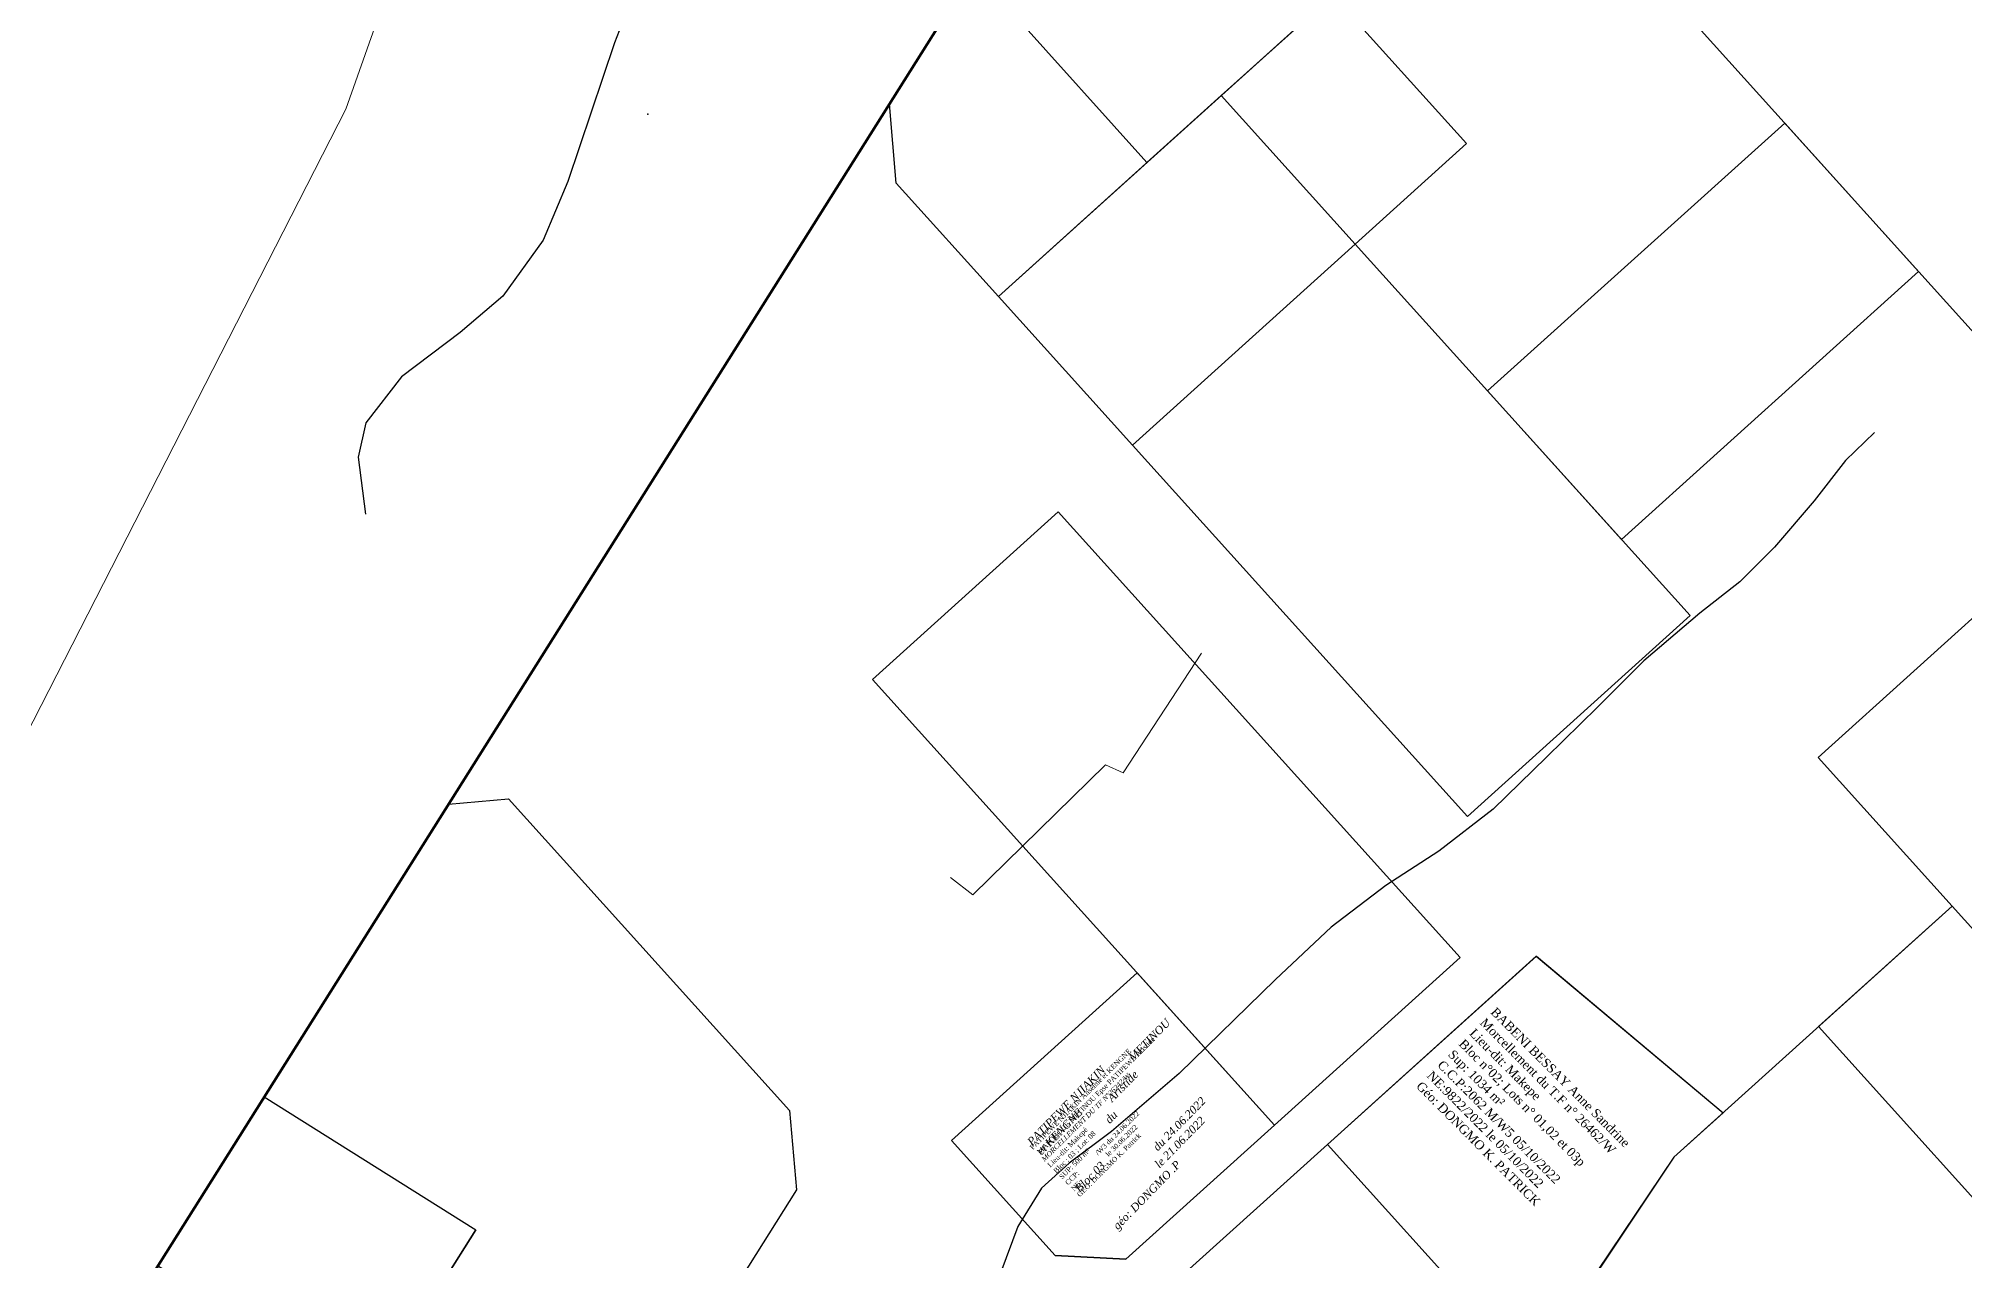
# Model space of a CAD drawing. Header units: millimetres. Extents: x 579832 to 917290, y 449831 to 1452191.
# Drawn here: x 582562.7 to 582755.3, y 451235.4 to 451357.6 of the extents above; entities that cross this region are included whole.
import ezdxf

# ---------------------------------------------------------------- set-up
doc = ezdxf.new("R2010")
doc.units = ezdxf.units.MM
doc.header["$LTSCALE"] = 10
for name, color, linetype, lineweight in [('cH2O_intermitent', 140, 'Continuous', 30), ('drains_fossés', 120, 'Continuous', 20), ('Roads_others', 24, 'Continuous', 9)]:
    doc.layers.add(name, color=color, linetype=linetype, lineweight=lineweight)
for name, color, linetype in [('end maj 26 02 2021', 7, 'Continuous'), ('MAJ AOUT 2021', 7, 'Continuous'), ('MAJ DEC 2021', 7, 'Continuous'), ('MAJ JAN 2022', 1, 'Continuous'), ('MAJ JUILLET 2021', 7, 'Continuous'), ('TF 16274-w', 2, 'Continuous')]:
    doc.layers.add(name, color=color, linetype=linetype)

# ---------------------------------------------------------------- blocks, each defined once
blk = doc.blocks.new('FONING')
at = {"flags": 128}
for points in [[(915481.89, 1447994.94), (915500.56, 1447979.28), (915495.64, 1447974.84), (915482.89, 1447955.75), (915463.97, 1447931.53), (915456.64, 1447939.66), (915477.16, 1447958.17), (915460.99, 1447976.1)], [(915441.97, 1447993.26), (915455.7, 1447978.04), (915440.84, 1447964.64), (915433.78, 1447965), (915423.4, 1447976.51)]]:
    blk.add_lwpolyline(points, close=True, dxfattribs=at)
at = {"layer": 'end maj 26 02 2021', "linetype": 'ByBlock'}
for p, q in [((915480.08, 1448107.77), (915442.95, 1448074.28)), ((915442.95, 1448074.28), (915429.56, 1448089.13)), ((915441.5, 1448046.03), (915463.78, 1448066.12)), ((915463.78, 1448066.12), (915497.27, 1448028.99)), ((915474.99, 1448008.9), (915441.5, 1448046.03)), ((915497.27, 1448028.99), (915474.99, 1448008.9)), ((915365.17, 1447950.64), (915375.83, 1447967.56))]:
    blk.add_line(p, q, dxfattribs=at)
at = {"layer": 'end maj 26 02 2021', "linetype": 'ByBlock', "ltscale": 0.0014}
blk.add_line((915444.18, 1447960.94), (915460.99, 1447976.1), dxfattribs=at)
at = {"layer": 'end maj 26 02 2021', "linetype": 'ByBlock', "ltscale": 0.0014, "flags": 128}
for points in [[(915461.52, 1448091.02), (915474.91, 1448076.17), (915463.78, 1448066.12), (915450.38, 1448080.98)], [(915474.91, 1448076.17), (915463.78, 1448066.12), (915450.38, 1448080.98), (915461.52, 1448091.02)], [(915450.38, 1448080.98), (915463.78, 1448066.12), (915441.51, 1448046.03), (915428.1, 1448060.89)], [(915463.78, 1448066.12), (915441.51, 1448046.03), (915428.1, 1448060.89), (915450.38, 1448080.98)], [(915434.07, 1448039.34), (915474.26, 1447994.78), (915455.7, 1447978.04), (915415.51, 1448022.59)]]:
    blk.add_lwpolyline(points, close=True, dxfattribs=at)
at = {"layer": 'end maj 26 02 2021', "linetype": 'ByBlock', "flags": 128}
for points in [[(915506.72, 1448078.23), (915520.11, 1448063.37), (915490.41, 1448036.59), (915477.01, 1448051.44)], [(915354.67, 1447980.88), (915375.83, 1447967.56), (915365.17, 1447950.64), (915344.01, 1447963.96)]]:
    blk.add_lwpolyline(points, close=True, dxfattribs=at)
at = {"layer": 'end maj 26 02 2021', "linetype": 'ByBlock', "ltscale": 0.0014, "flags": 128}
blk.add_lwpolyline([(915373.11, 1448010.14), (915379.12, 1448010.66), (915407.22, 1447979.51), (915407.9, 1447971.57), (915396.99, 1447954.24)], dxfattribs=at)
at = {"layer": 'end maj 26 02 2021', "color": 3, "linetype": 'ByBlock', "flags": 128}
blk.add_lwpolyline([(915546.9, 1447973.95), (915533.54, 1447961.89), (915510.09, 1447987.88), (915523.46, 1447999.94)], close=True, dxfattribs=at)
at = {"layer": 'MAJ DEC 2021', "color": 3, "linetype": 'ByBlock', "lineweight": 30, "ltscale": 0.0014, "flags": 128}
blk.add_lwpolyline([(915453.29, 1448137.47), (915539.77, 1448041.58), (915510.06, 1448014.79), (915523.46, 1447999.94), (915495.64, 1447974.84), (915484.13, 1447957.73), (915500.69, 1447939.37), (915483.94, 1447924.35), (915405.63, 1447639.95), (915398.32, 1447645.06), (915357.45, 1447645.32), (915252.23, 1447610), (915234.22, 1447607.45), (915279.01, 1447860.72)], close=True, dxfattribs=at)
at = {"layer": 'MAJ JAN 2022', "color": 7, "ltscale": 0.0014, "flags": 128}
blk.add_lwpolyline([(915441.97, 1447993.26), (915423.4, 1447976.51), (915433.78, 1447965), (915440.84, 1447964.64), (915455.7, 1447978.04)], close=True, dxfattribs=at)
at = {"layer": 'MAJ JUILLET 2021', "color": 7, "linetype": 'ByBlock', "lineweight": -3, "ltscale": 0.0014}
for p, q in [((915480.08, 1448107.77), (915428.1, 1448060.88)), ((915428.1, 1448060.88), (915417.88, 1448072.21))]:
    blk.add_line(p, q, dxfattribs=at)
at = {"layer": 'MAJ JUILLET 2021', "color": 3, "linetype": 'ByBlock', "lineweight": -3, "ltscale": 0.0014, "flags": 128}
blk.add_lwpolyline([(915453.29, 1448137.47), (915480.08, 1448107.77), (915428.1, 1448060.89), (915417.88, 1448072.21), (915417.2, 1448080.15)], close=True, dxfattribs=at)

msp = doc.modelspace()

# ---------------------------------------------------------------- linework, layer by layer
at = {"flags": 128}
for points in [[(582712.45, 451265.82), (582731.13, 451250.16), (582726.21, 451245.72), (582713.46, 451226.62), (582694.53, 451202.41), (582687.2, 451210.53), (582707.73, 451229.05), (582691.56, 451246.98)], [(582712.45, 451265.82), (582731.13, 451250.16), (582726.21, 451245.72), (582713.46, 451226.62), (582694.53, 451202.41), (582687.2, 451210.53), (582707.73, 451229.05), (582691.56, 451246.98)], [(582672.54, 451264.14), (582686.26, 451248.92), (582671.41, 451235.52), (582664.34, 451235.88), (582653.97, 451247.39)], [(582672.54, 451264.14), (582686.26, 451248.92), (582671.41, 451235.52), (582664.34, 451235.88), (582653.97, 451247.39)]]:
    msp.add_lwpolyline(points, close=True, dxfattribs=at)
at = {"color": 1, "lineweight": -3, "flags": 128}
msp.add_lwpolyline([(582672.54, 451264.14), (582686.26, 451248.92)], dxfattribs=at)
msp.add_lwpolyline([(582672.54, 451264.14), (582686.26, 451248.92)], dxfattribs=at)
at = {"layer": 'cH2O_intermitent'}
for points in [[(582636.19, 451417.17), (582633.03, 451411.13), (582630.47, 451404.85), (582628.69, 451395.53), (582627.95, 451387.47), (582625.22, 451373.11), (582623.06, 451364.36), (582620.27, 451357.13), (582615.6, 451343.25), (582613.13, 451337.38), (582609.1, 451331.79), (582604.84, 451328.18), (582598.98, 451323.73), (582595.42, 451319.14), (582594.64, 451315.7), (582595.37, 451310.01)], [(582636.19, 451417.17), (582633.03, 451411.13), (582630.47, 451404.85), (582628.69, 451395.53), (582627.95, 451387.47), (582625.22, 451373.11), (582623.06, 451364.36), (582620.27, 451357.13), (582615.6, 451343.25), (582613.13, 451337.38), (582609.1, 451331.79), (582604.84, 451328.18), (582598.98, 451323.73), (582595.42, 451319.14), (582594.64, 451315.7), (582595.37, 451310.01)], [(582746.25, 451318.17), (582743.35, 451315.36), (582740.24, 451311.32), (582736.27, 451306.69), (582732.79, 451303.24), (582728.81, 451300.09), (582723.2, 451295.32), (582718.57, 451290.7), (582713.46, 451285.7), (582708.15, 451280.52), (582702.71, 451276.32), (582697.41, 451272.86), (582691.95, 451268.7), (582686.36, 451263.48), (582676.74, 451254.08), (582669.97, 451248.29), (582665.74, 451245.12), (582662.96, 451242.6), (582660.61, 451238.78), (582658.92, 451234.23)], [(582746.25, 451318.17), (582743.35, 451315.36), (582740.24, 451311.32), (582736.27, 451306.69), (582732.79, 451303.24), (582728.81, 451300.09), (582723.2, 451295.32), (582718.57, 451290.7), (582713.46, 451285.7), (582708.15, 451280.52), (582702.71, 451276.32), (582697.41, 451272.86), (582691.95, 451268.7), (582686.36, 451263.48), (582676.74, 451254.08), (582669.97, 451248.29), (582665.74, 451245.12), (582662.96, 451242.6), (582660.61, 451238.78), (582658.92, 451234.23)]]:
    msp.add_lwpolyline(points, dxfattribs=at)
at = {"layer": 'drains_fossés'}
msp.add_lwpolyline([(582653.86, 451273.69), (582656.11, 451271.94), (582669.37, 451284.95), (582671.13, 451284.14), (582678.98, 451296.1)], dxfattribs=at)
msp.add_lwpolyline([(582653.86, 451273.69), (582656.11, 451271.94), (582669.37, 451284.95), (582671.13, 451284.14), (582678.98, 451296.1)], dxfattribs=at)
at = {"layer": 'end maj 26 02 2021'}
msp.add_point((582623.61, 451349.99), dxfattribs=at)
msp.add_point((582623.61, 451349.99), dxfattribs=at)
msp.add_point((582623.61, 451349.99), dxfattribs=at)
msp.add_point((582623.61, 451349.99), dxfattribs=at)
at = {"layer": 'MAJ JAN 2022', "color": 7, "ltscale": 0.0014, "flags": 128}
msp.add_lwpolyline([(582672.54, 451264.14), (582653.97, 451247.39), (582664.34, 451235.88), (582671.41, 451235.52), (582686.26, 451248.92)], close=True, dxfattribs=at)
msp.add_lwpolyline([(582672.54, 451264.14), (582653.97, 451247.39), (582664.34, 451235.88), (582671.41, 451235.52), (582686.26, 451248.92)], close=True, dxfattribs=at)
at = {"layer": 'Roads_others'}
msp.add_lwpolyline([(582544.14, 451254.14), (582593.4, 451350.48), (582613.33, 451406.87), (582635.51, 451460.1)], dxfattribs=at)
msp.add_lwpolyline([(582544.14, 451254.14), (582593.4, 451350.48), (582613.33, 451406.87), (582635.51, 451460.1)], dxfattribs=at)
at = {"layer": 'TF 16274-w', "color": 2, "linetype": 'ByBlock', "lineweight": 100, "flags": 128}
msp.add_lwpolyline([(582535.78, 451430.16), (582588.43, 451430.16), (582594.03, 451445.83), (582633.46, 451428.03), (582676.28, 451406.59), (582680.6, 451403.17), (582519.16, 451146.81)], dxfattribs=at)
msp.add_lwpolyline([(582535.78, 451430.16), (582588.43, 451430.16), (582594.03, 451445.83), (582633.46, 451428.03), (582676.28, 451406.59), (582680.6, 451403.17), (582519.16, 451146.81)], dxfattribs=at)

# ---------------------------------------------------------------- block references
msp.add_blockref('FONING', (-332769.43, -996729.12))
msp.add_blockref('FONING', (-332769.43, -996729.12))

# ---------------------------------------------------------------- texts
at = {"attachment_point": 1}
for s, insert, char_height, width, rotation in [('{\\fTimes New Roman|b0|i0|c186|p18;\\Q1;\\C0;BABENI BESSAY Anne Sandrine\\P\\C1;Morcellement du T.F n° 26462/W\\P\\C0;Lieu-dit: Makepe\\PBloc n°02; Lots n° 01,02 et 03p\\PSup: 1034 m²\\PC.C.P:2062 M/W5 05/10/2022\\PNE:9822/2022 le 05/10/2022         \\PGéo: DONGMO K. PATRICK}', (582708.45, 451260.78), 0.9, 42.099, 314.8712), ('{\\fTimes New Roman|b0|i0|c186|p18;\\Q1;\\C0;BABENI BESSAY Anne Sandrine\\P\\C1;Morcellement du T.F n° 26462/W\\P\\C0;Lieu-dit: Makepe\\PBloc n°02; Lots n° 01,02 et 03p\\PSup: 1034 m²\\PC.C.P:2062 M/W5 05/10/2022\\PNE:9822/2022 le 05/10/2022         \\PGéo: DONGMO K. PATRICK}', (582708.45, 451260.78), 0.9, 42.099, 314.8712), ('\\A1;{\\fTimes New Roman|b0|i0|c0|p18;PATIPEWE NJIAKIN Anselme et KENGNE\\P MAFOBOUE METINOU Epse PATIPEWE Aristide\\P\\fTimes New Roman|b0|i1|c0|p18;\\C1;MORCELLEMENT DU TF N°26242/W\\fTimes New Roman|b0|i0|c0|p18;\\C0;\\PLieu-dit: Makepé\\PBloc : 03 ; Lot: 08\\PSUP: 500 m²\\PCCP: 1824M /W3 du 24.06.2022\\PNE: 7099/2022 le 30.06.2022\\PGEO: DONGMO K. Patrick }', (582661.75, 451246.77), 0.5, 21.7799, 44.8666), ('\\A1;{\\fTimes New Roman|b0|i0|c0|p18;PATIPEWE NJIAKIN Anselme et KENGNE\\P MAFOBOUE METINOU Epse PATIPEWE Aristide\\P\\fTimes New Roman|b0|i1|c0|p18;\\C1;MORCELLEMENT DU TF N°26242/W\\fTimes New Roman|b0|i0|c0|p18;\\C0;\\PLieu-dit: Makepé\\PBloc : 03 ; Lot: 08\\PSUP: 500 m²\\PCCP: 1824M /W3 du 24.06.2022\\PNE: 7099/2022 le 30.06.2022\\PGEO: DONGMO K. Patrick }', (582661.75, 451246.77), 0.5, 21.7799, 44.8666)]:
    msp.add_mtext(s, dxfattribs=dict(at, insert=insert, char_height=char_height, width=width, rotation=rotation))
at = {"layer": 'MAJ AOUT 2021', "color": 7, "lineweight": -3, "insert": (582661.46, 451247.36), "char_height": 0.8, "width": 58.0447, "attachment_point": 1, "rotation": 45.5769}
msp.add_mtext('{\\fTimes New Roman|b0|i1|c0|p18;PATIPEWE NJIAKIN Anselme\\Pet KENGNE MAFOBOUE METINOU\\PEpse PATIPEWE Aristide\\P\\C1;Morcellement du T.F.N°26242/W\\Plieu dit: Makèpè\\P\\C7;Bloc 03 Lot 08\\PSUP:500m²\\PCCP:1824M/W5 du 24.06.2022\\PNE.7099/2022 le 21.06.2022\\Pgéo: DONGMO .P}', dxfattribs=at)
msp.add_mtext('{\\fTimes New Roman|b0|i1|c0|p18;PATIPEWE NJIAKIN Anselme\\Pet KENGNE MAFOBOUE METINOU\\PEpse PATIPEWE Aristide\\P\\C1;Morcellement du T.F.N°26242/W\\Plieu dit: Makèpè\\P\\C7;Bloc 03 Lot 08\\PSUP:500m²\\PCCP:1824M/W5 du 24.06.2022\\PNE.7099/2022 le 21.06.2022\\Pgéo: DONGMO .P}', dxfattribs=at)

doc.saveas('drawing.dxf')
